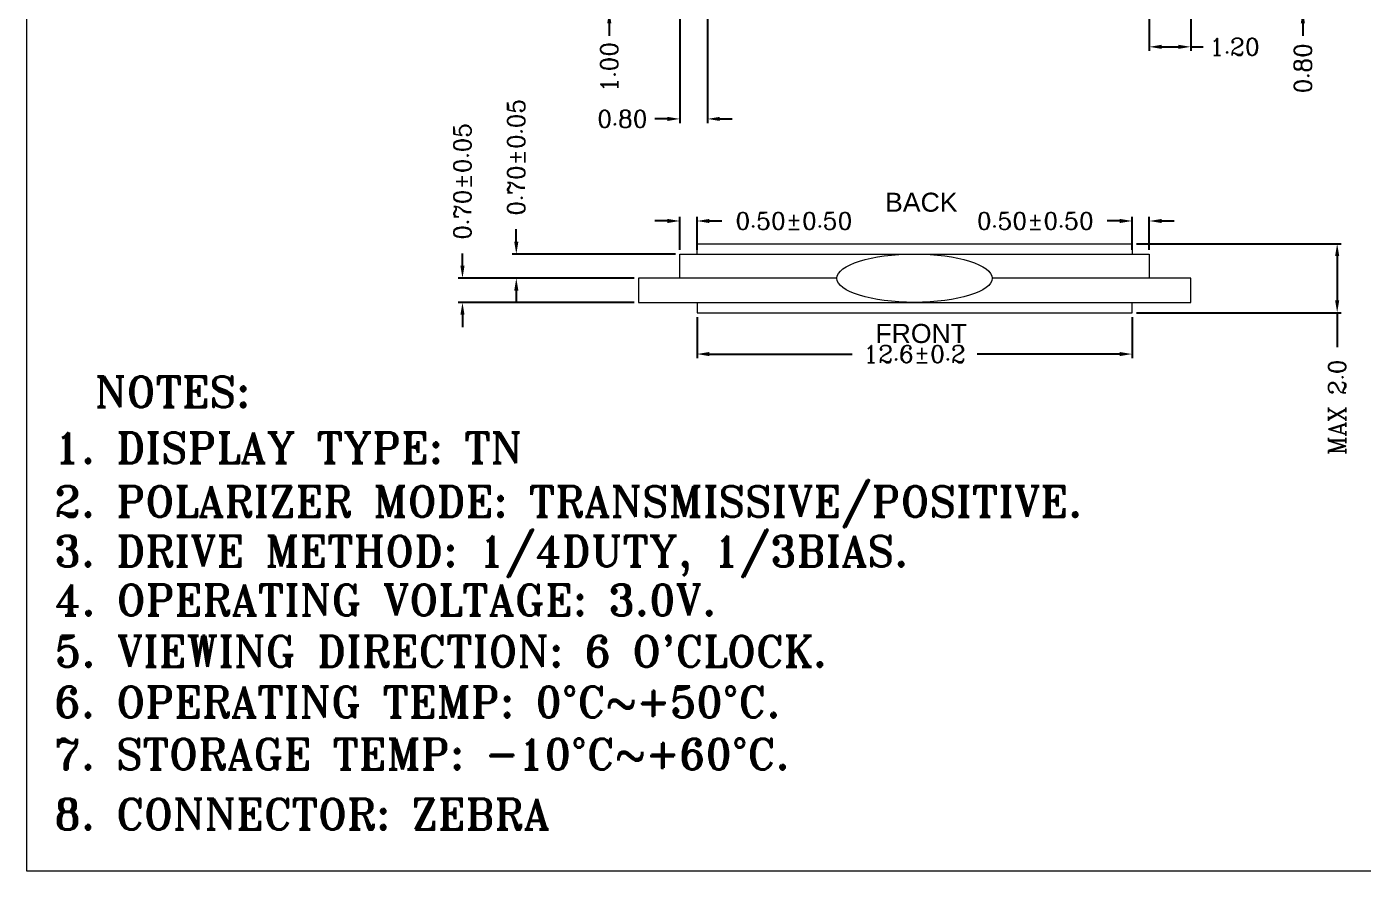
# Model space of a CAD drawing. Header units: millimetres. Extents: x 80 to 298, y -36 to 36.
# Drawn here: x 80.01 to 118.73, y -35.66 to -11.19 of the extents above; entities that cross this region are included whole.
import ezdxf

# ---------------------------------------------------------------- set-up
doc = ezdxf.new("R2010")
doc.units = ezdxf.units.MM
doc.header["$LTSCALE"] = 0.5
doc.header["$PDSIZE"] = -5
doc.layers.get('0').update_dxf_attribs({"lineweight": 18})
doc.layers.add('DIM', color=3, linetype='Continuous')
doc.styles.add('dim', font='romanc.shx')
doc.styles.add('ROMANT', font='romant', dxfattribs={"height": 1.9})
doc.styles.add('style13', font='')
doc.styles.get('style13').set_extended_font_data('DFKai-SB')
doc.dimstyles.new('0.4', dxfattribs={"dimscale": 2, "dimtxt": 0.18, "dimasz": 0.18, "dimexe": 0.06, "dimexo": 0.0625, "dimgap": 0.09, "dimtad": 0, "dimzin": 0, "dimdsep": 46, "dimtxsty": 'dim', "dimcen": 0.09, "dimclrt": 256, "dimadec": 1, "dimazin": 0, "dimtfac": 1, "dimtofl": 0, "dimtmove": 0, "dimatfit": 3, "dimfxl": 0, "dimtolj": 1, "dimtzin": 0, "dimarcsym": 0})

# ---------------------------------------------------------------- blocks, each defined once
blk = doc.blocks.new('*D65')
at = {"layer": 'Defpoints', "color": 0, "ltscale": 0.5}
for p in [(97.729, -9.732), (96.887, -10.732), (97.729, -10.732)]:
    blk.add_point(p, dxfattribs=at)
at = {"layer": 'DIM', "color": 0, "lineweight": -2, "ltscale": 0.5}
for p, q in [((96.887, -9.372), (96.887, -9.012)), ((97.604, -9.732), (96.767, -9.732)), ((97.604, -10.732), (96.767, -10.732)), ((96.887, -11.092), (96.887, -11.452))]:
    blk.add_line(p, q, dxfattribs=at)
at = {"layer": 'DIM', "color": 0, "ltscale": 0.5}
for points in [[(96.827, -9.372), (96.947, -9.372), (96.887, -9.732)], [(96.827, -11.092), (96.947, -11.092), (96.887, -10.732)]]:
    blk.add_solid(points, dxfattribs=at)
at = {"layer": 'DIM', "ltscale": 0.5, "insert": (96.887, -12.358), "char_height": 0.5, "attachment_point": 5, "rotation": 90, "style": 'dim'}
blk.add_mtext('\\A1;1.00', dxfattribs=at)
blk = doc.blocks.new('*D67')
at = {"layer": 'Defpoints', "color": 0, "ltscale": 0.5}
for p in [(99.429, -19.475), (112.029, -19.475), (112.029, -20.672)]:
    blk.add_point(p, dxfattribs=at)
at = {"layer": 'DIM', "color": 0, "lineweight": -2, "ltscale": 0.5}
for p, q in [((99.429, -19.6), (99.429, -20.792)), ((112.029, -19.6), (112.029, -20.792)), ((99.789, -20.672), (103.918, -20.672)), ((111.669, -20.672), (107.54, -20.672))]:
    blk.add_line(p, q, dxfattribs=at)
at = {"layer": 'DIM', "color": 0, "ltscale": 0.5}
for points in [[(99.789, -20.612), (99.789, -20.732), (99.429, -20.672)], [(111.669, -20.612), (111.669, -20.732), (112.029, -20.672)]]:
    blk.add_solid(points, dxfattribs=at)
at = {"layer": 'DIM', "ltscale": 0.5, "insert": (105.729, -20.672), "char_height": 0.5, "attachment_point": 5, "style": 'dim'}
blk.add_mtext('\\A1;12.6±0.2', dxfattribs=at)
blk = doc.blocks.new('*D68')
at = {"layer": 'Defpoints', "color": 0, "ltscale": 0.5}
for p in [(99.429, -16.817), (98.929, -17.775), (99.429, -17.775)]:
    blk.add_point(p, dxfattribs=at)
at = {"layer": 'DIM', "color": 0, "lineweight": -2, "ltscale": 0.5}
for p, q in [((98.569, -16.817), (98.209, -16.817)), ((98.929, -17.65), (98.929, -16.697)), ((99.429, -17.65), (99.429, -16.697)), ((99.789, -16.817), (100.149, -16.817))]:
    blk.add_line(p, q, dxfattribs=at)
at = {"layer": 'DIM', "color": 0, "ltscale": 0.5}
for points in [[(98.569, -16.757), (98.569, -16.877), (98.929, -16.817)], [(99.789, -16.757), (99.789, -16.877), (99.429, -16.817)]]:
    blk.add_solid(points, dxfattribs=at)
at = {"layer": 'DIM', "ltscale": 0.5, "insert": (102.234, -16.817), "char_height": 0.5, "attachment_point": 5, "style": 'dim'}
blk.add_mtext('\\A1;0.50%%p0.50', dxfattribs=at)
blk = doc.blocks.new('*D69')
at = {"layer": 'Defpoints', "color": 0, "ltscale": 0.5}
for p in [(112.529, -16.817), (112.029, -17.775), (112.529, -17.775)]:
    blk.add_point(p, dxfattribs=at)
at = {"layer": 'DIM', "color": 0, "lineweight": -2, "ltscale": 0.5}
for p, q in [((111.669, -16.817), (111.309, -16.817)), ((112.029, -17.65), (112.029, -16.697)), ((112.529, -17.65), (112.529, -16.697)), ((112.889, -16.817), (113.249, -16.817))]:
    blk.add_line(p, q, dxfattribs=at)
at = {"layer": 'DIM', "color": 0, "ltscale": 0.5}
for points in [[(111.669, -16.757), (111.669, -16.877), (112.029, -16.817)], [(112.889, -16.757), (112.889, -16.877), (112.529, -16.817)]]:
    blk.add_solid(points, dxfattribs=at)
at = {"layer": 'DIM', "ltscale": 0.5, "insert": (109.225, -16.817), "char_height": 0.5, "attachment_point": 5, "style": 'dim'}
blk.add_mtext('\\A1;0.50%%p0.50', dxfattribs=at)
blk = doc.blocks.new('*D70')
at = {"layer": 'Defpoints', "color": 0, "ltscale": 0.5}
for p in [(98.929, -17.775), (94.194, -18.475), (97.729, -18.475)]:
    blk.add_point(p, dxfattribs=at)
at = {"layer": 'DIM', "color": 0, "lineweight": -2, "ltscale": 0.5}
for p, q in [((94.194, -17.415), (94.194, -17.055)), ((98.804, -17.775), (94.074, -17.775)), ((97.604, -18.475), (94.074, -18.475)), ((94.194, -18.835), (94.194, -19.195))]:
    blk.add_line(p, q, dxfattribs=at)
at = {"layer": 'DIM', "color": 0, "ltscale": 0.5}
for points in [[(94.134, -17.415), (94.254, -17.415), (94.194, -17.775)], [(94.134, -18.835), (94.254, -18.835), (94.194, -18.475)]]:
    blk.add_solid(points, dxfattribs=at)
at = {"layer": 'DIM', "ltscale": 0.5, "insert": (94.194, -14.97), "char_height": 0.5, "attachment_point": 5, "rotation": 90, "style": 'dim'}
blk.add_mtext('\\A1;0.70±0.05', dxfattribs=at)
blk = doc.blocks.new('*D71')
at = {"layer": 'Defpoints', "color": 0, "ltscale": 0.5}
for p in [(92.635, -18.475), (97.729, -18.475), (97.729, -19.175)]:
    blk.add_point(p, dxfattribs=at)
at = {"layer": 'DIM', "color": 0, "lineweight": -2, "ltscale": 0.5}
for p, q in [((92.635, -18.115), (92.635, -17.755)), ((97.604, -18.475), (92.515, -18.475)), ((97.604, -19.175), (92.515, -19.175)), ((92.635, -19.535), (92.635, -19.895))]:
    blk.add_line(p, q, dxfattribs=at)
at = {"layer": 'DIM', "color": 0, "ltscale": 0.5}
for points in [[(92.575, -18.115), (92.695, -18.115), (92.635, -18.475)], [(92.575, -19.535), (92.695, -19.535), (92.635, -19.175)]]:
    blk.add_solid(points, dxfattribs=at)
at = {"layer": 'DIM', "ltscale": 0.5, "insert": (92.635, -15.67), "char_height": 0.5, "attachment_point": 5, "rotation": 90, "style": 'dim'}
blk.add_mtext('\\A1;0.70±0.05', dxfattribs=at)
blk = doc.blocks.new('*D72')
at = {"layer": 'Defpoints', "color": 0, "ltscale": 0.5}
for p in [(112.029, -17.475), (112.029, -19.475), (117.969, -19.475)]:
    blk.add_point(p, dxfattribs=at)
at = {"layer": 'DIM', "color": 0, "lineweight": -2, "ltscale": 0.5}
for p, q in [((112.154, -17.475), (118.089, -17.475)), ((117.969, -17.835), (117.969, -19.115)), ((112.154, -19.475), (118.089, -19.475)), ((117.969, -19.475), (117.969, -20.473))]:
    blk.add_line(p, q, dxfattribs=at)
at = {"layer": 'DIM', "color": 0, "ltscale": 0.5}
for points in [[(117.909, -17.835), (118.029, -17.835), (117.969, -17.475)], [(117.909, -19.115), (118.029, -19.115), (117.969, -19.475)]]:
    blk.add_solid(points, dxfattribs=at)
at = {"layer": 'DIM', "ltscale": 0.5, "insert": (117.969, -22.212), "char_height": 0.5, "attachment_point": 5, "rotation": 90, "style": 'dim'}
blk.add_mtext('\\A1;MAX 2.0', dxfattribs=at)
blk = doc.blocks.new('*D79')
at = {"layer": 'Defpoints', "color": 0, "ltscale": 0.03}
for p in [(112.529, -10.732), (113.729, -10.732), (113.729, -11.772)]:
    blk.add_point(p, dxfattribs=at)
at = {"layer": 'DIM', "color": 0, "lineweight": -2, "ltscale": 0.03}
for p, q in [((112.529, -10.857), (112.529, -11.892)), ((113.729, -10.857), (113.729, -11.892)), ((112.889, -11.772), (113.369, -11.772)), ((113.729, -11.772), (114.089, -11.772))]:
    blk.add_line(p, q, dxfattribs=at)
at = {"layer": 'DIM', "color": 0, "ltscale": 0.03}
for points in [[(112.889, -11.712), (112.889, -11.832), (112.529, -11.772)], [(113.369, -11.712), (113.369, -11.832), (113.729, -11.772)]]:
    blk.add_solid(points, dxfattribs=at)
at = {"layer": 'DIM', "ltscale": 0.03, "insert": (114.995, -11.772), "char_height": 0.5, "attachment_point": 5, "style": 'dim'}
blk.add_mtext('\\A1;1.20', dxfattribs=at)
blk = doc.blocks.new('*D81')
at = {"layer": 'Defpoints', "color": 0, "ltscale": 0.03}
for p in [(99.729, -8.732), (98.929, -10.732), (98.929, -13.86)]:
    blk.add_point(p, dxfattribs=at)
at = {"layer": 'DIM', "color": 0, "lineweight": -2, "ltscale": 0.03}
for p, q in [((99.729, -8.857), (99.729, -13.98)), ((98.929, -10.857), (98.929, -13.98)), ((98.569, -13.86), (98.209, -13.86)), ((100.089, -13.86), (100.449, -13.86))]:
    blk.add_line(p, q, dxfattribs=at)
at = {"layer": 'DIM', "color": 0, "ltscale": 0.03}
for points in [[(98.569, -13.8), (98.569, -13.92), (98.929, -13.86)], [(100.089, -13.8), (100.089, -13.92), (99.729, -13.86)]]:
    blk.add_solid(points, dxfattribs=at)
at = {"layer": 'DIM', "ltscale": 0.03, "insert": (97.267, -13.86), "char_height": 0.5, "attachment_point": 5, "style": 'dim'}
blk.add_mtext('\\A1;0.80', dxfattribs=at)
blk = doc.blocks.new('*D82')
at = {"layer": 'Defpoints', "color": 0, "ltscale": 0.03}
for p in [(110.205, -9.932), (113.729, -10.732), (116.976, -10.732)]:
    blk.add_point(p, dxfattribs=at)
at = {"layer": 'DIM', "color": 0, "lineweight": -2, "ltscale": 0.03}
for p, q in [((116.976, -9.572), (116.976, -9.212)), ((110.33, -9.932), (117.096, -9.932)), ((113.854, -10.732), (117.096, -10.732)), ((116.976, -11.092), (116.976, -11.452))]:
    blk.add_line(p, q, dxfattribs=at)
at = {"layer": 'DIM', "color": 0, "ltscale": 0.03}
for points in [[(116.916, -9.572), (117.036, -9.572), (116.976, -9.932)], [(116.916, -11.092), (117.036, -11.092), (116.976, -10.732)]]:
    blk.add_solid(points, dxfattribs=at)
at = {"layer": 'DIM', "ltscale": 0.03, "insert": (116.976, -12.394), "char_height": 0.5, "attachment_point": 5, "rotation": 90, "style": 'dim'}
blk.add_mtext('\\A1;0.80', dxfattribs=at)

msp = doc.modelspace()

# ---------------------------------------------------------------- linework, layer by layer
at = {"linetype": 'ByBlock'}
msp.add_lwpolyline([(80.014, -35.657), (80.014, 26.913), (169.315, 26.913), (169.315, -35.657)], close=True, dxfattribs=at)
at = {"color": 7, "ltscale": 0.03}
for points in [[(98.929, -18.475), (98.929, -17.775), (112.529, -17.775), (112.529, -18.475)], [(99.429, -17.775), (99.429, -17.475), (112.029, -17.475), (112.029, -17.775)], [(103.479, -18.475), (97.729, -18.475), (97.729, -19.175), (113.729, -19.175), (113.729, -18.475), (107.979, -18.475)], [(99.429, -19.175), (99.429, -19.475), (112.029, -19.475), (112.029, -19.175)]]:
    msp.add_lwpolyline(points, dxfattribs=at)
at = {"ltscale": 0.5}
msp.add_ellipse((105.729, -18.475), major_axis=(-2.25, 0), ratio=0.311111, dxfattribs=at)

# ---------------------------------------------------------------- texts
at = {"linetype": 'ByBlock', "style": 'ROMANT'}
for s, height, p in [('NOTES:', 0.8908, (81.991, -22.21)), ('     1. DISPLAY TYPE: TN', 0.89081, (77.495, -23.833)), ('     3. DRIVE METHOD: 1/4DUTY, 1/3BIAS.', 0.89081, (77.495, -26.825)), ('     4. OPERATING VOLTAGE: 3.0V.', 0.89081, (77.506, -28.244)), ("     5. VIEWING DIRECTION: 6 O'CLOCK.", 0.89081, (77.506, -29.731)), ('     6. OPERATING TEMP: 0%%DC~+50%%DC.', 0.89081, (77.495, -31.197)), ('     7. STORAGE TEMP: -10%%DC~+60%%DC.', 0.89081, (77.495, -32.706)), ('     8. CONNECTOR: ZEBRA', 0.89081, (77.495, -34.448))]:
    msp.add_text(s, height=height, dxfattribs=at).set_placement(p)
at = {"color": 1, "linetype": 'ByBlock', "style": 'ROMANT'}
msp.add_text('     2. POLARIZER MODE: TRANSMISSIVE/POSITIVE.', height=0.89081, dxfattribs=at).set_placement((77.495, -25.388))
at = {"ltscale": 0.03, "char_height": 0.55247, "width": 6.10763, "attachment_point": 1, "style": 'style13'}
for s, insert in [('{\\fArial|b0|i0|c0|p32;BACK}', (104.874, -15.997)), ('{\\fArial|b0|i0|c0|p32;FRONT}', (104.593, -19.8))]:
    msp.add_mtext(s, dxfattribs=dict(at, insert=insert))

# ---------------------------------------------------------------- dimensions: what is measured, and where the dimension line sits
at = {"layer": 'DIM', "ltscale": 0.03}
for base, p1, p2, picture, middle in [((98.929, -13.86), (99.729, -8.732), (98.929, -10.732), '*D81', (97.267, -13.86)), ((113.729, -11.772), (112.529, -10.732), (113.729, -10.732), '*D79', (114.995, -11.772))]:
    dim = msp.add_linear_dim(base=base, p1=p1, p2=p2, dimstyle='0.4', override={"dimtxt": 0.25}, dxfattribs=at)
    dim.commit()
    dim.dimension.update_dxf_attribs({"geometry": picture, "text_midpoint": middle})
for base, p1, p2, picture, middle in [((96.887, -10.732), (97.729, -9.732), (97.729, -10.732), '*D65', (96.887, -12.358)), ((116.976, -10.732), (110.205, -9.932), (113.729, -10.732), '*D82', (116.976, -12.394))]:
    dim = msp.add_linear_dim(base=base, p1=p1, p2=p2, angle=90, dimstyle='0.4', override={"dimtxt": 0.25}, dxfattribs=at)
    dim.commit()
    dim.dimension.update_dxf_attribs({"geometry": picture, "text_midpoint": middle})
for base, p1, p2, angle, text, picture, middle in [((94.194, -18.475), (98.929, -17.775), (97.729, -18.475), 90, '0.70±0.05', '*D70', (94.194, -14.97)), ((92.635, -18.475), (97.729, -19.175), (97.729, -18.475), 270, '0.70±0.05', '*D71', (92.635, -15.67)), ((117.969, -19.475), (112.029, -17.475), (112.029, -19.475), 90, 'MAX 2.0', '*D72', (117.969, -22.212))]:
    dim = msp.add_linear_dim(base=base, p1=p1, p2=p2, angle=angle, text=text, dimstyle='0.4', override={"dimtxt": 0.25}, dxfattribs=at)
    dim.commit()
    dim.dimension.update_dxf_attribs({"geometry": picture, "text_midpoint": middle, "dimtype": 160})
for base, p1, p2, text, picture, middle in [((99.429, -16.817), (98.929, -17.775), (99.429, -17.775), '<>%%p0.50', '*D68', (102.234, -16.817)), ((112.029, -20.672), (99.429, -19.475), (112.029, -19.475), '12.6±0.2', '*D67', (105.729, -20.672))]:
    dim = msp.add_linear_dim(base=base, p1=p1, p2=p2, text=text, dimstyle='0.4', override={"dimtxt": 0.25}, dxfattribs=at)
    dim.commit()
    dim.dimension.update_dxf_attribs({"geometry": picture, "text_midpoint": middle})
dim = msp.add_linear_dim(base=(112.529, -16.817), p1=(112.029, -17.775), p2=(112.529, -17.775), text='<>%%p0.50', dimstyle='0.4', override={"dimtxt": 0.25}, dxfattribs=at)
dim.commit()
dim.dimension.update_dxf_attribs({"geometry": '*D69', "text_midpoint": (109.225, -16.817), "dimtype": 160})

doc.saveas('drawing.dxf')
